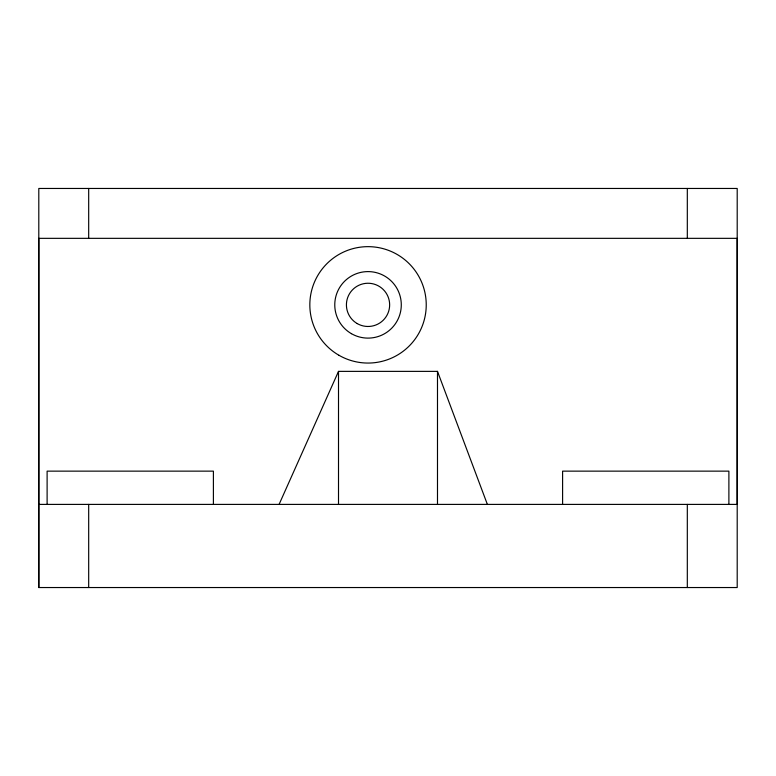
<?xml version="1.0" encoding="UTF-8"?>
<svg xmlns="http://www.w3.org/2000/svg" width="776" height="776" viewBox="0 0 776 776"><rect width="100%" height="100%" fill="white"/><g stroke="black" fill="none" stroke-linecap="round" stroke-linejoin="round"><path stroke-width="1.16" d="M38.8 587.539L38.8 188.461L737.2 188.461L737.2 587.539L38.8 587.539L38.8 238.339L737.2 238.339L737.2 504.4L38.8 504.4M88.687 587.539L88.687 504.4M279.088 504.4L338.511 371.374L437.489 371.374L487.376 504.4M728.887 504.4L728.887 471.139L562.6 471.139L562.6 504.4M687.313 188.461L687.313 238.339M687.313 504.4L687.313 587.539M437.489 371.374L437.489 504.4M338.511 371.374L338.511 504.4M213.4 504.4L213.4 471.139L47.113 471.139L47.113 504.4M88.687 188.461L88.687 238.339M351.402 333.661A33.261 33.261 0 0 0 401.289 304.861A33.261 33.261 0 0 0 351.402 276.052A33.261 33.261 0 0 0 351.402 333.661M338.937 355.262A58.2 58.2 0 0 0 426.237 304.861A58.2 58.2 0 0 0 338.937 254.45A58.2 58.2 0 0 0 338.937 355.262M357.222 323.582A21.621 21.621 0 0 0 389.649 304.861A21.621 21.621 0 0 0 357.222 286.14A21.621 21.621 0 0 0 357.222 323.582"/></g></svg>
